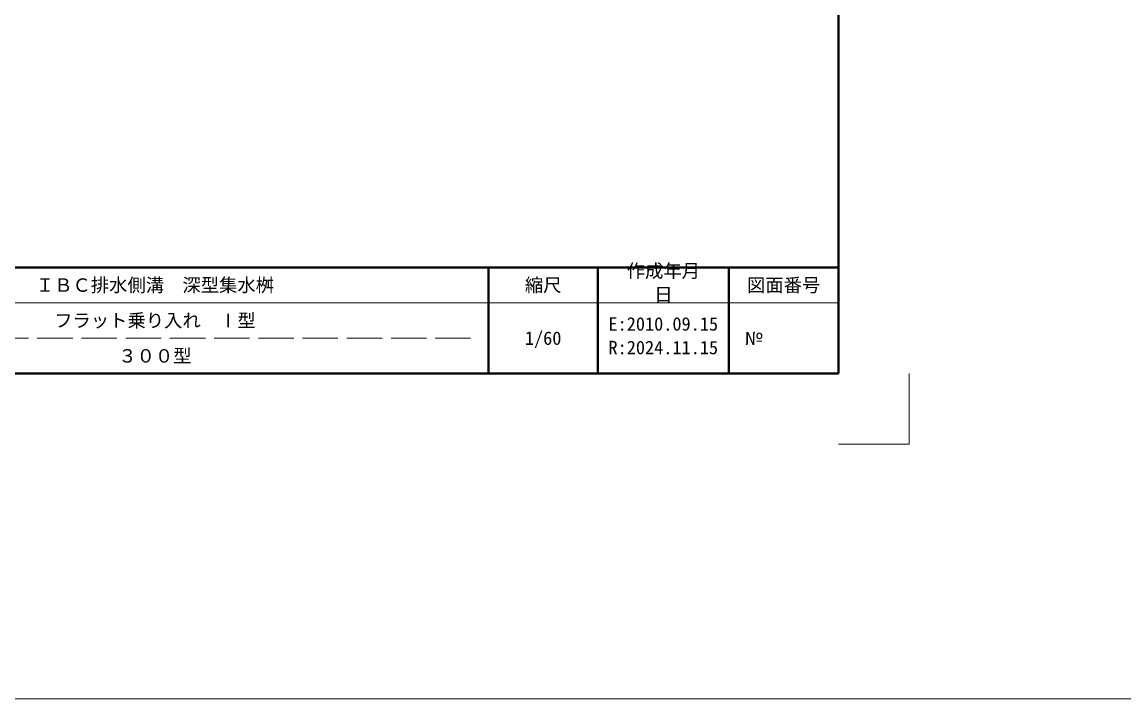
# Model space of a CAD drawing. Units: millimetres at full size; details may follow other scales. Extents: x -734 to 58102, y 49499 to 87169.
# Drawn here: x 18750 to 28095, y 49499 to 55238 of the extents above; entities that cross this region are included whole.
import ezdxf
from ezdxf.enums import TextEntityAlignment as Align

# ---------------------------------------------------------------- set-up
doc = ezdxf.new("R2010")
doc.units = ezdxf.units.MM
doc.header["$LTSCALE"] = 50
doc.linetypes.add('DASHED', pattern=[7.5, 6, -1.5])
doc.layers.add('DEFPOINTS_3', color=7, linetype='Continuous', lineweight=13)
doc.layers.add('図枠', color=7, linetype='Continuous', lineweight=5)
doc.styles.add('ＭＳ ゴシック', font='')
doc.styles.get('ＭＳ ゴシック').set_extended_font_data('MS Gothic')

msp = doc.modelspace()

# ---------------------------------------------------------------- linework, layer by layer
at = {"layer": 'DEFPOINTS_3'}
for p in [(26274.73, 52257.77), (25674.73, 51657.77)]:
    msp.add_line(p, (26274.73, 51657.77), dxfattribs=at)
at = {"layer": '図枠', "lineweight": 40}
for p, q in [((25674.73, 52257.77), (25674.73, 68877.77)), ((2274.73, 53157.77), (25674.73, 53157.77)), ((22704.73, 52257.77), (22704.73, 53157.77)), ((23634.73, 52257.77), (23634.73, 53157.77)), ((24744.73, 52257.77), (24744.73, 53157.77)), ((2274.73, 52257.77), (25674.73, 52257.77))]:
    msp.add_line(p, q, dxfattribs=at)
at = {"layer": '図枠', "lineweight": 13}
msp.add_line((25674.73, 52857.77), (15849.73, 52857.77), dxfattribs=at)
at = {"layer": '図枠', "linetype": 'DASHED', "lineweight": 9}
msp.add_line((22554.73, 52557.77), (17199.73, 52557.77), dxfattribs=at)
at = {"layer": '図枠', "color": 1, "lineweight": 20}
msp.add_line((-734.39, 49498.75), (58102.09, 49498.75), dxfattribs=at)

# ---------------------------------------------------------------- texts
at = {"layer": '図枠', "style": 'ＭＳ ゴシック'}
for s, p in [('作成年月', (23878.93, 53185.47)), ('日', (24112.03, 52985.47)), ('E:2010.09.15', (23723.53, 52735.47)), ('R:2024.11.15', (23723.53, 52535.47))]:
    msp.add_text(s, height=113.9, dxfattribs=at).set_placement(p, align=Align.TOP_LEFT)
for s, p in [('ＩＢＣ排水側溝\u3000深型集水桝', (19877.23, 53007.77)), ('縮尺', (23169.73, 53007.77)), ('図面番号', (25209.73, 53007.77)), ('フラット乗り入れ\u3000Ⅰ型', (19877.23, 52707.77)), ('1/60', (23169.73, 52557.77)), ('３００型', (19877.23, 52407.77))]:
    msp.add_text(s, height=113.9, dxfattribs=at).set_placement(p, align=Align.MIDDLE_CENTER)
msp.add_text('№', height=113.9, dxfattribs=at).set_placement((24877.79, 52557.77), align=Align.MIDDLE_LEFT)

doc.saveas('drawing.dxf')
